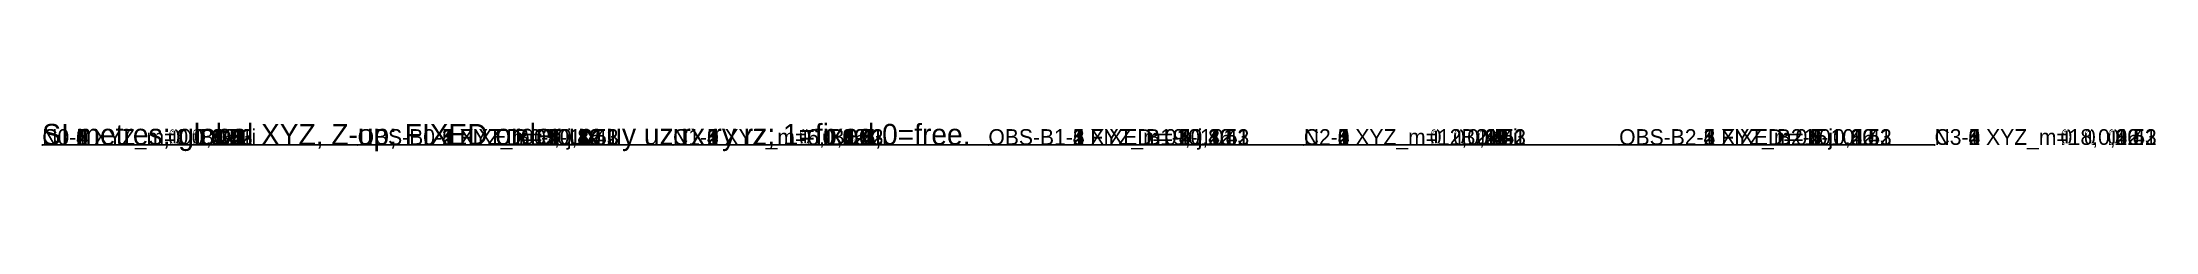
# Model space of a CAD drawing. Header units: metres. Extents: x 0 to 20.1, y -0.1 to 0.2.
import ezdxf

# ---------------------------------------------------------------- set-up
doc = ezdxf.new("R2010")
doc.units = ezdxf.units.M

msp = doc.modelspace()

# ---------------------------------------------------------------- linework, layer by layer
at = {"layer": 'NODE'}
for p in [(0, 0), (0, 0, 4.5), (0, 0, 8.4), (0, 0, 12.3), (0, 0, 16.2), (0, 0, 20.1), (3, 0, 4.5), (3, 0, 8.4), (3, 0, 12.3), (3, 0, 16.2), (3, 0, 20.1), (6, 0), (6, 0, 4.5), (6, 0, 8.4), (6, 0, 12.3), (6, 0, 16.2), (6, 0, 20.1), (9, 0, 4.5), (9, 0, 8.4), (9, 0, 12.3), (9, 0, 16.2), (9, 0, 20.1), (12, 0), (12, 0, 4.5), (12, 0, 8.4), (12, 0, 12.3), (12, 0, 16.2), (12, 0, 20.1), (15, 0, 4.5), (15, 0, 8.4), (15, 0, 12.3), (15, 0, 16.2), (15, 0, 20.1), (18, 0), (18, 0, 4.5), (18, 0, 8.4), (18, 0, 12.3), (18, 0, 16.2), (18, 0, 20.1)]:
    msp.add_point(p, dxfattribs=at)
at = {"layer": 'STRUCT'}
for p, q in [((0, 0), (0, 0, 4.5)), ((0, 0, 4.5), (0, 0, 8.4)), ((0, 0, 8.4), (0, 0, 12.3)), ((0, 0, 12.3), (0, 0, 16.2)), ((0, 0, 16.2), (0, 0, 20.1)), ((0, 0, 4.5), (3, 0, 4.5)), ((0, 0, 8.4), (3, 0, 8.4)), ((0, 0, 12.3), (3, 0, 12.3)), ((0, 0, 16.2), (3, 0, 16.2)), ((0, 0, 20.1), (3, 0, 20.1)), ((3, 0, 4.5), (6, 0, 4.5)), ((3, 0, 8.4), (6, 0, 8.4)), ((3, 0, 12.3), (6, 0, 12.3)), ((3, 0, 16.2), (6, 0, 16.2)), ((3, 0, 20.1), (6, 0, 20.1)), ((6, 0), (6, 0, 4.5)), ((6, 0, 4.5), (6, 0, 8.4)), ((6, 0, 8.4), (6, 0, 12.3)), ((6, 0, 12.3), (6, 0, 16.2)), ((6, 0, 16.2), (6, 0, 20.1)), ((6, 0, 4.5), (9, 0, 4.5)), ((6, 0, 8.4), (9, 0, 8.4)), ((6, 0, 12.3), (9, 0, 12.3)), ((6, 0, 16.2), (9, 0, 16.2)), ((6, 0, 20.1), (9, 0, 20.1)), ((9, 0, 4.5), (12, 0, 4.5)), ((9, 0, 8.4), (12, 0, 8.4)), ((9, 0, 12.3), (12, 0, 12.3)), ((9, 0, 16.2), (12, 0, 16.2)), ((9, 0, 20.1), (12, 0, 20.1)), ((12, 0), (12, 0, 4.5)), ((12, 0, 4.5), (12, 0, 8.4)), ((12, 0, 8.4), (12, 0, 12.3)), ((12, 0, 12.3), (12, 0, 16.2)), ((12, 0, 16.2), (12, 0, 20.1)), ((12, 0, 4.5), (15, 0, 4.5)), ((12, 0, 8.4), (15, 0, 8.4)), ((12, 0, 12.3), (15, 0, 12.3)), ((12, 0, 16.2), (15, 0, 16.2)), ((12, 0, 20.1), (15, 0, 20.1)), ((15, 0, 4.5), (18, 0, 4.5)), ((15, 0, 8.4), (18, 0, 8.4)), ((15, 0, 12.3), (18, 0, 12.3)), ((15, 0, 16.2), (18, 0, 16.2)), ((15, 0, 20.1), (18, 0, 20.1)), ((18, 0), (18, 0, 4.5)), ((18, 0, 4.5), (18, 0, 8.4)), ((18, 0, 8.4), (18, 0, 12.3)), ((18, 0, 12.3), (18, 0, 16.2)), ((18, 0, 16.2), (18, 0, 20.1))]:
    msp.add_line(p, q, dxfattribs=at)

# ---------------------------------------------------------------- texts
at = {"layer": 'DRAWING_NOTE'}
msp.add_text('SI metres; global XYZ, Z-up; FIXED order ux uy uz rx ry rz; 1=fixed,0=free.', height=0.2, dxfattribs=at).set_placement((0, 0, 23.1))
at = {"layer": 'MEMBER_ID'}
for s, p in [('C0-1', (0, 0, 2.25)), ('C0-2', (0, 0, 6.45)), ('C0-3', (0, 0, 10.35)), ('C0-4', (0, 0, 14.25)), ('C0-5', (0, 0, 18.15)), ('B0-1-i', (1.5, 0, 4.5)), ('B0-2-i', (1.5, 0, 8.4)), ('B0-3-i', (1.5, 0, 12.3)), ('B0-4-i', (1.5, 0, 16.2)), ('B0-5-i', (1.5, 0, 20.1)), ('B0-1-j', (4.5, 0, 4.5)), ('B0-2-j', (4.5, 0, 8.4)), ('B0-3-j', (4.5, 0, 12.3)), ('B0-4-j', (4.5, 0, 16.2)), ('B0-5-j', (4.5, 0, 20.1)), ('C1-1', (6, 0, 2.25)), ('C1-2', (6, 0, 6.45)), ('C1-3', (6, 0, 10.35)), ('C1-4', (6, 0, 14.25)), ('C1-5', (6, 0, 18.15)), ('B1-1-i', (7.5, 0, 4.5)), ('B1-2-i', (7.5, 0, 8.4)), ('B1-3-i', (7.5, 0, 12.3)), ('B1-4-i', (7.5, 0, 16.2)), ('B1-5-i', (7.5, 0, 20.1)), ('B1-1-j', (10.5, 0, 4.5)), ('B1-2-j', (10.5, 0, 8.4)), ('B1-3-j', (10.5, 0, 12.3)), ('B1-4-j', (10.5, 0, 16.2)), ('B1-5-j', (10.5, 0, 20.1)), ('C2-1', (12, 0, 2.25)), ('C2-2', (12, 0, 6.45)), ('C2-3', (12, 0, 10.35)), ('C2-4', (12, 0, 14.25)), ('C2-5', (12, 0, 18.15)), ('B2-1-i', (13.5, 0, 4.5)), ('B2-2-i', (13.5, 0, 8.4)), ('B2-3-i', (13.5, 0, 12.3)), ('B2-4-i', (13.5, 0, 16.2)), ('B2-5-i', (13.5, 0, 20.1)), ('B2-1-j', (16.5, 0, 4.5)), ('B2-2-j', (16.5, 0, 8.4)), ('B2-3-j', (16.5, 0, 12.3)), ('B2-4-j', (16.5, 0, 16.2)), ('B2-5-j', (16.5, 0, 20.1)), ('C3-1', (18, 0, 2.25)), ('C3-2', (18, 0, 6.45)), ('C3-3', (18, 0, 10.35)), ('C3-4', (18, 0, 14.25)), ('C3-5', (18, 0, 18.15))]:
    msp.add_text(s, height=0.15, dxfattribs=at).set_placement(p)
at = {"layer": 'NODE_COORD'}
for s, p in [('N0-0 XYZ_m=0,0,0', (0, 0)), ('N0-1 XYZ_m=0,0,4.5', (0, 0, 4.5)), ('N0-2 XYZ_m=0,0,8.4', (0, 0, 8.4)), ('N0-3 XYZ_m=0,0,12.3', (0, 0, 12.3)), ('N0-4 XYZ_m=0,0,16.2', (0, 0, 16.2)), ('N0-5 XYZ_m=0,0,20.1', (0, 0, 20.1)), ('OBS-B0-1 XYZ_m=3,0,4.5', (3, 0, 4.5)), ('OBS-B0-2 XYZ_m=3,0,8.4', (3, 0, 8.4)), ('OBS-B0-3 XYZ_m=3,0,12.3', (3, 0, 12.3)), ('OBS-B0-4 XYZ_m=3,0,16.2', (3, 0, 16.2)), ('OBS-B0-5 XYZ_m=3,0,20.1', (3, 0, 20.1)), ('N1-0 XYZ_m=6,0,0', (6, 0)), ('N1-1 XYZ_m=6,0,4.5', (6, 0, 4.5)), ('N1-2 XYZ_m=6,0,8.4', (6, 0, 8.4)), ('N1-3 XYZ_m=6,0,12.3', (6, 0, 12.3)), ('N1-4 XYZ_m=6,0,16.2', (6, 0, 16.2)), ('N1-5 XYZ_m=6,0,20.1', (6, 0, 20.1)), ('OBS-B1-1 XYZ_m=9,0,4.5', (9, 0, 4.5)), ('OBS-B1-2 XYZ_m=9,0,8.4', (9, 0, 8.4)), ('OBS-B1-3 XYZ_m=9,0,12.3', (9, 0, 12.3)), ('OBS-B1-4 XYZ_m=9,0,16.2', (9, 0, 16.2)), ('OBS-B1-5 XYZ_m=9,0,20.1', (9, 0, 20.1)), ('N2-0 XYZ_m=12,0,0', (12, 0)), ('N2-1 XYZ_m=12,0,4.5', (12, 0, 4.5)), ('N2-2 XYZ_m=12,0,8.4', (12, 0, 8.4)), ('N2-3 XYZ_m=12,0,12.3', (12, 0, 12.3)), ('N2-4 XYZ_m=12,0,16.2', (12, 0, 16.2)), ('N2-5 XYZ_m=12,0,20.1', (12, 0, 20.1)), ('OBS-B2-1 XYZ_m=15,0,4.5', (15, 0, 4.5)), ('OBS-B2-2 XYZ_m=15,0,8.4', (15, 0, 8.4)), ('OBS-B2-3 XYZ_m=15,0,12.3', (15, 0, 12.3)), ('OBS-B2-4 XYZ_m=15,0,16.2', (15, 0, 16.2)), ('OBS-B2-5 XYZ_m=15,0,20.1', (15, 0, 20.1)), ('N3-0 XYZ_m=18,0,0', (18, 0)), ('N3-1 XYZ_m=18,0,4.5', (18, 0, 4.5)), ('N3-2 XYZ_m=18,0,8.4', (18, 0, 8.4)), ('N3-3 XYZ_m=18,0,12.3', (18, 0, 12.3)), ('N3-4 XYZ_m=18,0,16.2', (18, 0, 16.2)), ('N3-5 XYZ_m=18,0,20.1', (18, 0, 20.1))]:
    msp.add_text(s, height=0.15, dxfattribs=at).set_placement(p)
at = {"layer": 'NODE_ID'}
for s, p in [('N0-0', (0, 0)), ('N0-1', (0, 0, 4.5)), ('N0-2', (0, 0, 8.4)), ('N0-3', (0, 0, 12.3)), ('N0-4', (0, 0, 16.2)), ('N0-5', (0, 0, 20.1)), ('OBS-B0-1', (3, 0, 4.5)), ('OBS-B0-2', (3, 0, 8.4)), ('OBS-B0-3', (3, 0, 12.3)), ('OBS-B0-4', (3, 0, 16.2)), ('OBS-B0-5', (3, 0, 20.1)), ('N1-0', (6, 0)), ('N1-2', (6, 0, 8.4)), ('N1-3', (6, 0, 12.3)), ('N1-1', (6, 0, 4.5)), ('N1-4', (6, 0, 16.2)), ('N1-5', (6, 0, 20.1)), ('OBS-B1-1', (9, 0, 4.5)), ('OBS-B1-2', (9, 0, 8.4)), ('OBS-B1-3', (9, 0, 12.3)), ('OBS-B1-4', (9, 0, 16.2)), ('OBS-B1-5', (9, 0, 20.1)), ('N2-0', (12, 0)), ('N2-1', (12, 0, 4.5)), ('N2-2', (12, 0, 8.4)), ('N2-3', (12, 0, 12.3)), ('N2-4', (12, 0, 16.2)), ('N2-5', (12, 0, 20.1)), ('OBS-B2-1', (15, 0, 4.5)), ('OBS-B2-2', (15, 0, 8.4)), ('OBS-B2-3', (15, 0, 12.3)), ('OBS-B2-4', (15, 0, 16.2)), ('OBS-B2-5', (15, 0, 20.1)), ('N3-0', (18, 0)), ('N3-1', (18, 0, 4.5)), ('N3-2', (18, 0, 8.4)), ('N3-3', (18, 0, 12.3)), ('N3-4', (18, 0, 16.2)), ('N3-5', (18, 0, 20.1))]:
    msp.add_text(s, height=0.15, dxfattribs=at).set_placement(p)
at = {"layer": 'RESTRAINT'}
for s, p in [('N0-0 FIXED=111111', (0, 0)), ('N0-1 FIXED=010101', (0, 0, 4.5)), ('N0-2 FIXED=010101', (0, 0, 8.4)), ('N0-3 FIXED=010101', (0, 0, 12.3)), ('N0-4 FIXED=010101', (0, 0, 16.2)), ('N0-5 FIXED=010101', (0, 0, 20.1)), ('OBS-B0-1 FIXED=010101', (3, 0, 4.5)), ('OBS-B0-2 FIXED=010101', (3, 0, 8.4)), ('OBS-B0-3 FIXED=010101', (3, 0, 12.3)), ('OBS-B0-4 FIXED=010101', (3, 0, 16.2)), ('OBS-B0-5 FIXED=010101', (3, 0, 20.1)), ('N1-0 FIXED=111111', (6, 0)), ('N1-1 FIXED=010101', (6, 0, 4.5)), ('N1-2 FIXED=010101', (6, 0, 8.4)), ('N1-3 FIXED=010101', (6, 0, 12.3)), ('N1-4 FIXED=010101', (6, 0, 16.2)), ('N1-5 FIXED=010101', (6, 0, 20.1)), ('OBS-B1-1 FIXED=010101', (9, 0, 4.5)), ('OBS-B1-2 FIXED=010101', (9, 0, 8.4)), ('OBS-B1-3 FIXED=010101', (9, 0, 12.3)), ('OBS-B1-4 FIXED=010101', (9, 0, 16.2)), ('OBS-B1-5 FIXED=010101', (9, 0, 20.1)), ('N2-0 FIXED=111111', (12, 0)), ('N2-1 FIXED=010101', (12, 0, 4.5)), ('N2-2 FIXED=010101', (12, 0, 8.4)), ('N2-3 FIXED=010101', (12, 0, 12.3)), ('N2-4 FIXED=010101', (12, 0, 16.2)), ('N2-5 FIXED=010101', (12, 0, 20.1)), ('OBS-B2-1 FIXED=010101', (15, 0, 4.5)), ('OBS-B2-2 FIXED=010101', (15, 0, 8.4)), ('OBS-B2-3 FIXED=010101', (15, 0, 12.3)), ('OBS-B2-4 FIXED=010101', (15, 0, 16.2)), ('OBS-B2-5 FIXED=010101', (15, 0, 20.1)), ('N3-0 FIXED=111111', (18, 0)), ('N3-1 FIXED=010101', (18, 0, 4.5)), ('N3-2 FIXED=010101', (18, 0, 8.4)), ('N3-3 FIXED=010101', (18, 0, 12.3)), ('N3-4 FIXED=010101', (18, 0, 16.2)), ('N3-5 FIXED=010101', (18, 0, 20.1))]:
    msp.add_text(s, height=0.15, dxfattribs=at).set_placement(p)

doc.saveas('drawing.dxf')
